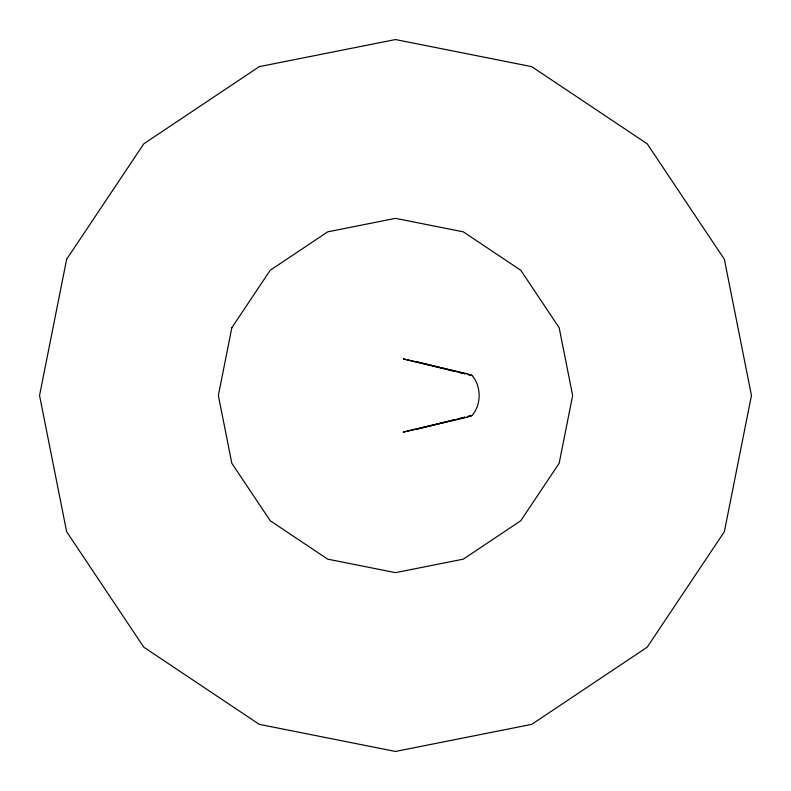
<?xml version="1.0" encoding="UTF-8"?>
<svg xmlns="http://www.w3.org/2000/svg" width="791" height="791" viewBox="0 0 791 791"><rect width="100%" height="100%" fill="white"/><g stroke="black" fill="none" stroke-linecap="round" stroke-linejoin="round"><path stroke-width="1.19" d="M416.669 429.315L465.019 417.223M467.382 416.63L472.098 415.453C481.472 404.745 481.472 386.255 472.098 375.547L467.778 373.906L403.291 358.896L454.301 371.236M454.301 419.764L403.291 432.104L467.778 417.094L472.098 415.453L468.539 416.313M460.233 418.32L464.979 417.173M460.233 372.68L464.979 373.827M468.539 374.687L472.098 375.547L467.382 374.37M416.669 361.685L465.019 373.777M66.642 259.28L39.55 395.5L66.642 531.72L143.804 647.196L259.28 724.358L395.5 751.45L531.72 724.358L647.196 647.196L724.358 531.72L751.45 395.5L724.358 259.28L647.196 143.804L531.72 66.642L395.5 39.55L259.28 66.642L143.804 143.804L66.642 259.28M231.842 327.711L218.356 395.5L231.842 463.289L270.245 520.755L327.711 559.158L395.5 572.644L463.289 559.158L520.755 520.755L559.158 463.289L572.644 395.5L559.158 327.711L520.755 270.245L463.289 231.842L395.5 218.356L327.711 231.842L270.245 270.245L231.842 327.711"/></g></svg>
